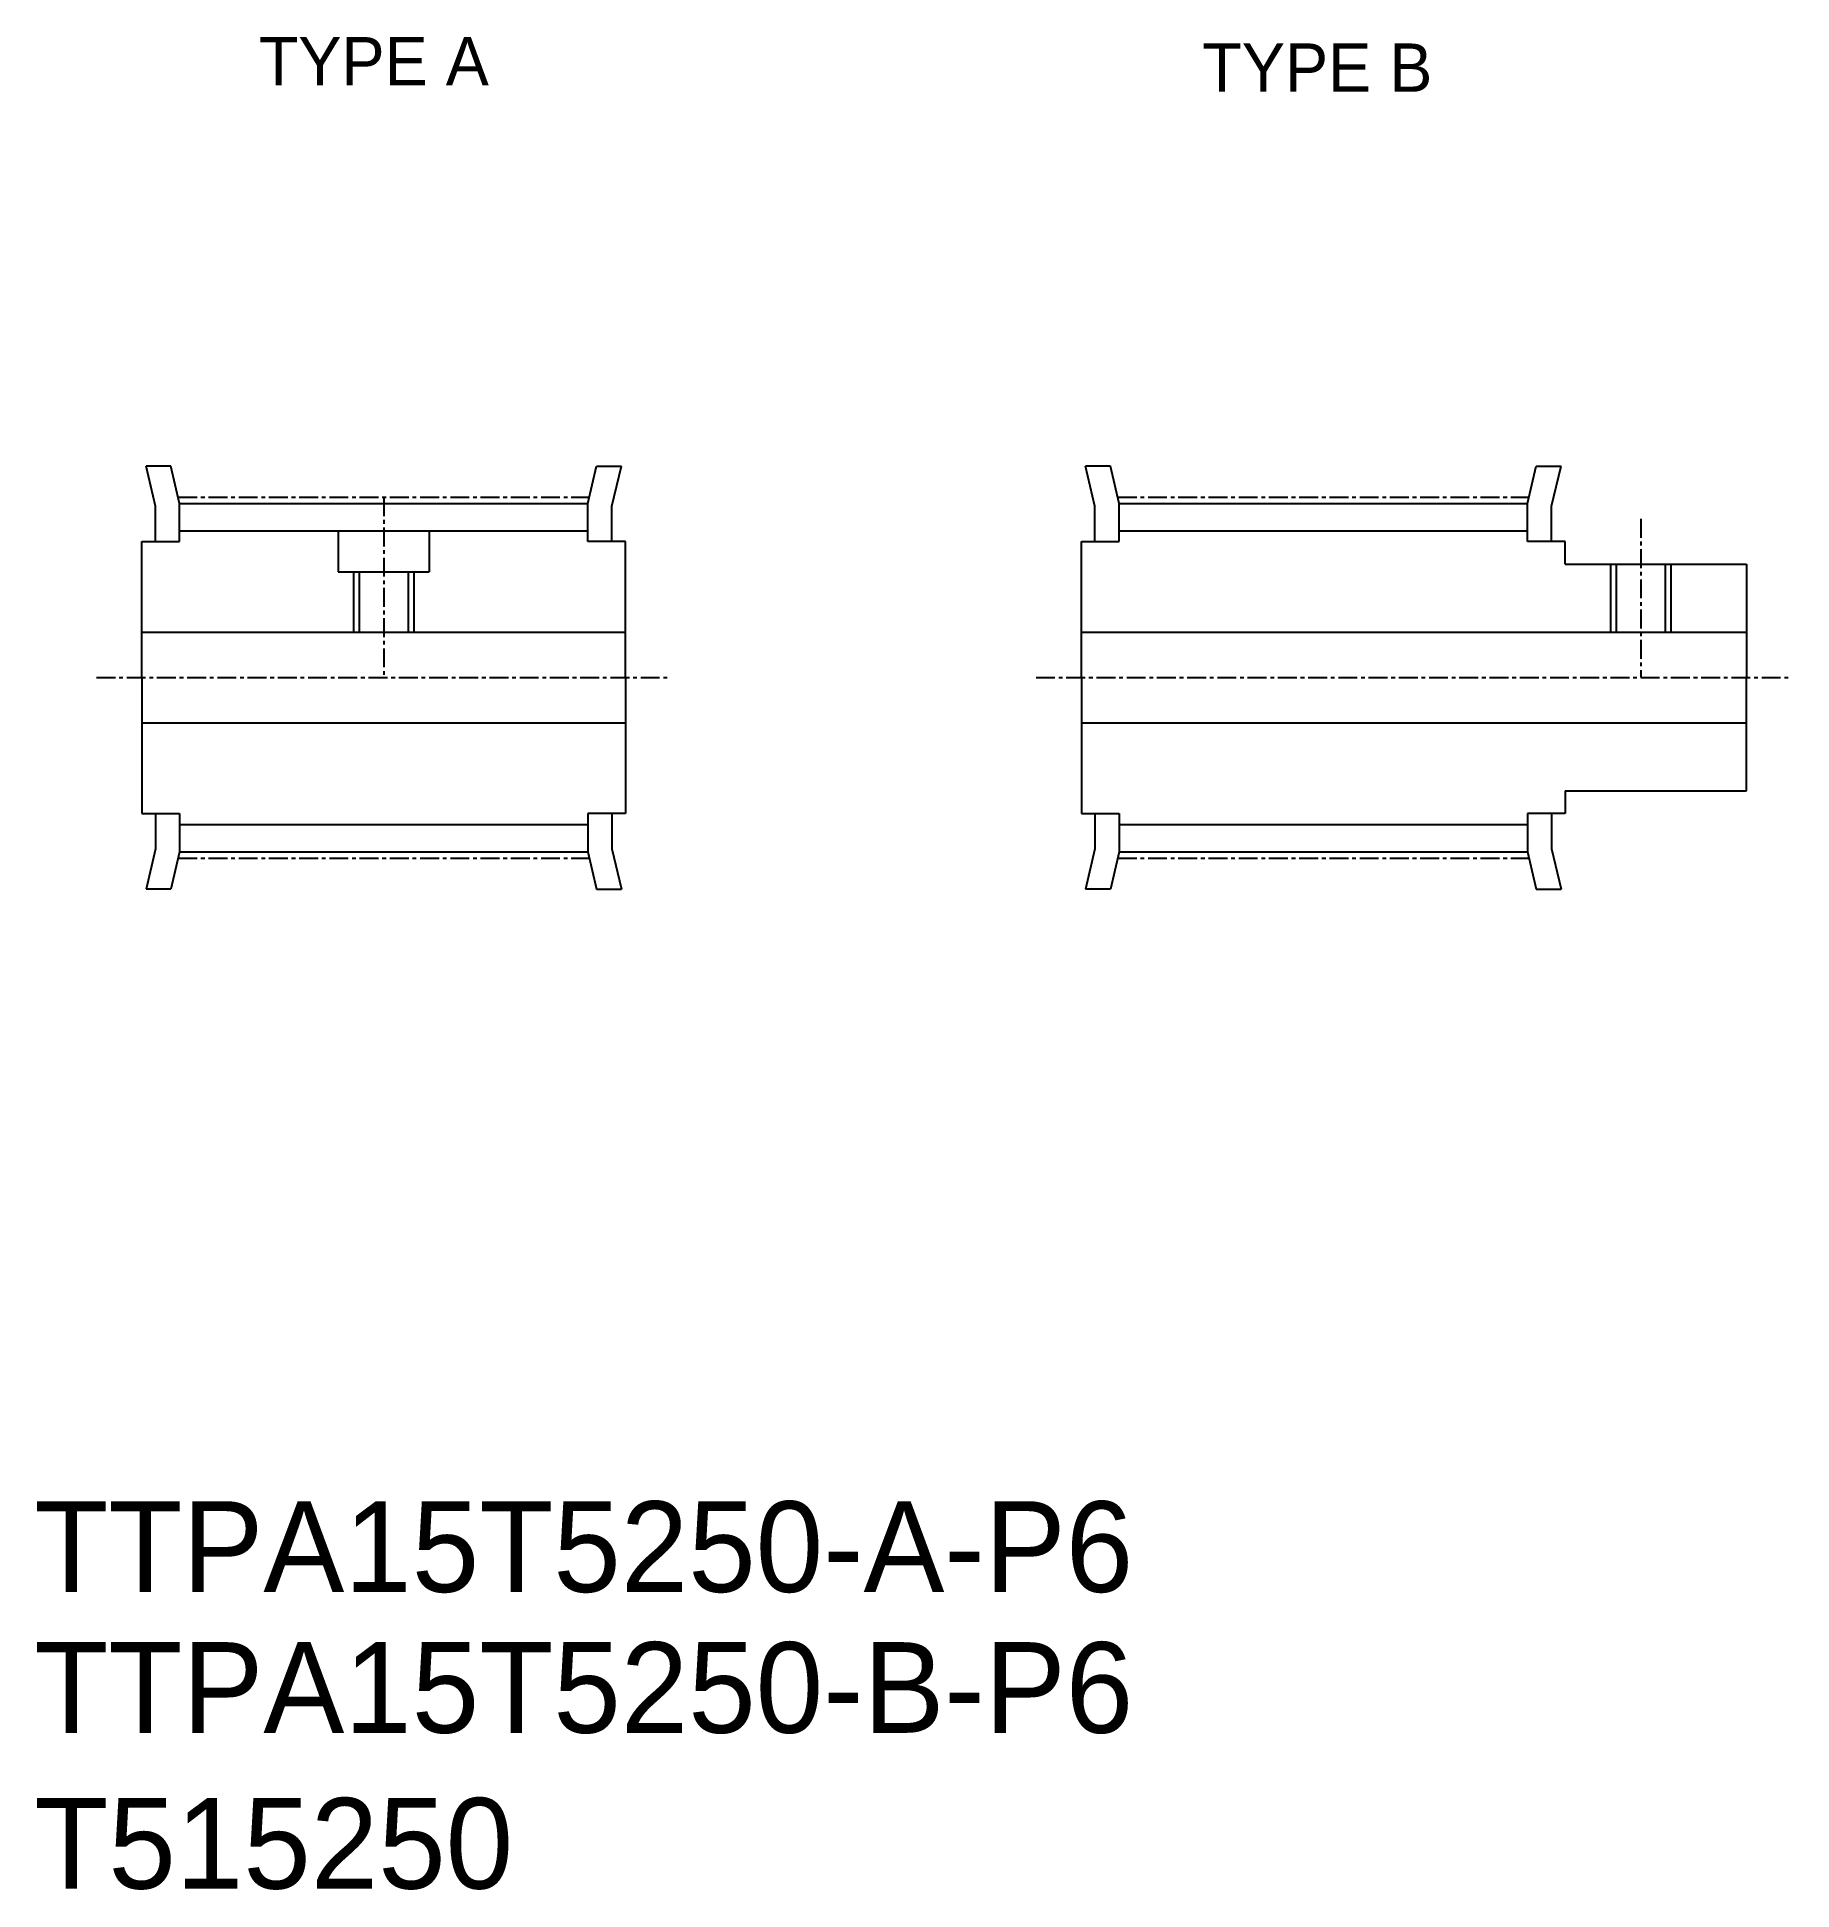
# Model space of a CAD drawing. Extents: x -286 to -170, y -61 to 62.
import ezdxf

# ---------------------------------------------------------------- set-up
doc = ezdxf.new("R2010")
doc.units = 0
doc.linetypes.add('CENTER', pattern=[2, 1.25, -0.25, 0.25, -0.25])
doc.linetypes.add('DASHED', pattern=[19.05, 12.7, -6.35])
doc.layers.get('0').update_dxf_attribs({"linetype": 'CONTINUOUS'})
doc.layers.add('CENTER', color=1, linetype='CENTER')

msp = doc.modelspace()

# ---------------------------------------------------------------- linework, layer by layer
for p, q in [((-276.96, 33.32), (-278.6, 33.32)), ((-277.98, 30.66), (-278.6, 33.32)), ((-276.38, 30.84), (-276.96, 33.32)), ((-249.38, 30.84), (-248.8, 33.32)), ((-248.8, 33.32), (-247.15, 33.32)), ((-247.78, 30.66), (-247.15, 33.32)), ((-214.81, 33.32), (-216.45, 33.32)), ((-215.83, 30.66), (-216.45, 33.32)), ((-214.23, 30.84), (-214.81, 33.32)), ((-187.23, 30.84), (-186.65, 33.32)), ((-186.65, 33.32), (-185, 33.32)), ((-185.63, 30.66), (-185, 33.32)), ((-277.98, 28.32), (-277.98, 30.66)), ((-276.38, 30.84), (-249.38, 30.84)), ((-276.38, 28.32), (-276.38, 30.84)), ((-249.38, 28.32), (-249.38, 30.84)), ((-247.78, 28.32), (-247.78, 30.66)), ((-215.83, 28.32), (-215.83, 30.66)), ((-214.23, 30.84), (-187.23, 30.84)), ((-214.23, 28.32), (-214.23, 30.84)), ((-187.23, 28.32), (-187.23, 30.84)), ((-185.63, 28.32), (-185.63, 30.66)), ((-278.88, 19.32), (-278.88, 28.32)), ((-278.88, 28.32), (-276.38, 28.32)), ((-276.38, 29.04), (-249.38, 29.04)), ((-246.88, 28.32), (-249.38, 28.32)), ((-246.88, 19.32), (-246.88, 28.32)), ((-216.73, 19.32), (-216.73, 28.32)), ((-216.73, 28.32), (-214.23, 28.32)), ((-214.23, 29.04), (-187.23, 29.04)), ((-184.73, 28.32), (-187.23, 28.32)), ((-184.73, 26.82), (-184.73, 28.32)), ((-184.73, 26.82), (-172.73, 26.82)), ((-172.73, 26.82), (-172.73, 19.32)), ((-278.88, 22.32), (-246.88, 22.32)), ((-216.73, 22.32), (-172.73, 22.32)), ((-278.88, 19.32), (-278.88, 10.32)), ((-246.88, 19.32), (-246.88, 10.32)), ((-216.73, 19.32), (-216.73, 10.32)), ((-172.73, 11.82), (-172.73, 19.32)), ((-278.88, 16.32), (-246.88, 16.32)), ((-216.73, 16.32), (-172.73, 16.32)), ((-184.73, 11.82), (-172.73, 11.82)), ((-184.73, 11.82), (-184.73, 10.32)), ((-278.88, 10.32), (-276.38, 10.32)), ((-277.98, 10.32), (-277.98, 7.98)), ((-276.38, 10.32), (-276.38, 7.79)), ((-246.88, 10.32), (-249.38, 10.32)), ((-249.38, 10.32), (-249.38, 7.79)), ((-247.78, 10.32), (-247.78, 7.98)), ((-216.73, 10.32), (-214.23, 10.32)), ((-215.83, 10.32), (-215.83, 7.98)), ((-214.23, 10.32), (-214.23, 7.79)), ((-184.73, 10.32), (-187.23, 10.32)), ((-187.23, 10.32), (-187.23, 7.79)), ((-185.63, 10.32), (-185.63, 7.98)), ((-276.38, 9.59), (-249.38, 9.59)), ((-214.23, 9.59), (-187.23, 9.59)), ((-277.98, 7.98), (-278.6, 5.32)), ((-276.38, 7.79), (-276.96, 5.32)), ((-276.38, 7.79), (-249.38, 7.79)), ((-249.38, 7.79), (-248.8, 5.32)), ((-247.78, 7.98), (-247.15, 5.32)), ((-215.83, 7.98), (-216.45, 5.32)), ((-214.23, 7.79), (-214.81, 5.32)), ((-214.23, 7.79), (-187.23, 7.79)), ((-187.23, 7.79), (-186.65, 5.32)), ((-185.63, 7.98), (-185, 5.32)), ((-276.96, 5.32), (-278.6, 5.32)), ((-248.8, 5.32), (-247.15, 5.32)), ((-214.81, 5.32), (-216.45, 5.32)), ((-186.65, 5.32), (-185, 5.32))]:
    msp.add_line(p, q)
at = {"color": 3, "linetype": 'DASHED'}
for p, q in [((-265.88, 29.04), (-265.88, 26.32)), ((-259.88, 29.04), (-259.88, 26.32)), ((-265.88, 26.32), (-259.88, 26.32)), ((-264.88, 26.32), (-264.88, 22.32)), ((-264.5, 26.32), (-264.5, 22.32)), ((-261.26, 26.32), (-261.26, 22.32)), ((-260.88, 26.32), (-260.88, 22.32)), ((-181.73, 26.82), (-181.73, 22.32)), ((-181.35, 26.82), (-181.35, 22.32)), ((-178.11, 26.82), (-178.11, 22.32)), ((-177.73, 26.82), (-177.73, 22.32))]:
    msp.add_line(p, q, dxfattribs=at)
at = {"layer": 'CENTER'}
for p, q in [((-276.47, 31.25), (-249.28, 31.25)), ((-262.88, 31.25), (-262.88, 19.32)), ((-214.32, 31.25), (-187.13, 31.25)), ((-179.73, 29.82), (-179.73, 19.32)), ((-281.88, 19.32), (-243.88, 19.32)), ((-219.73, 19.32), (-169.73, 19.32)), ((-276.47, 7.38), (-249.28, 7.38)), ((-214.32, 7.38), (-187.13, 7.38))]:
    msp.add_line(p, q, dxfattribs=at)

# ---------------------------------------------------------------- texts
for s, p in [('TYPE A', (-271.14, 58.5)), ('TYPE B', (-208.73, 58.08))]:
    msp.add_text(s, height=3.2).set_placement(p)
at = {"color": 7, "linetype": 'CONTINUOUS'}
for s, p in [('TTPA15T5250-A-P6', (-285.99, -41.18)), ('TTPA15T5250-B-P6', (-285.99, -50.5)), ('T515250', (-285.99, -60.81))]:
    msp.add_text(s, height=6, dxfattribs=at).set_placement(p)

doc.saveas('drawing.dxf')
